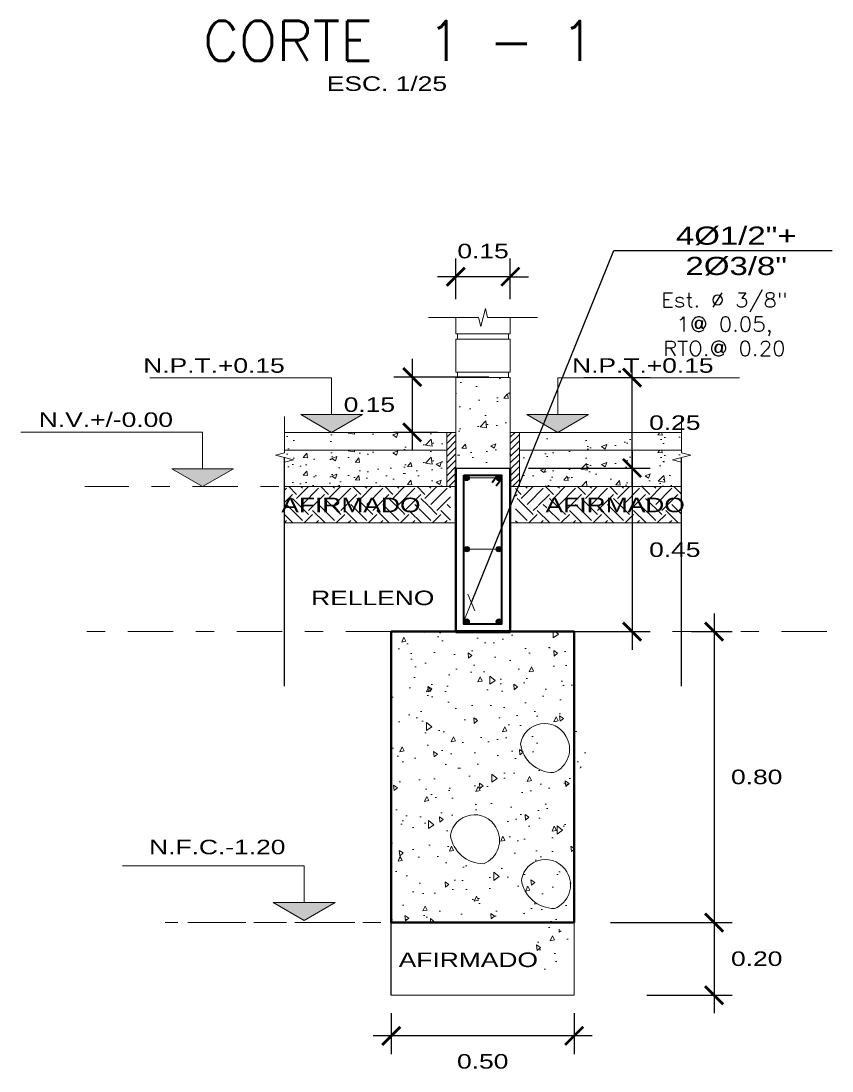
# Model space of a CAD drawing. Header units: millimetres. Extents: x 10559 to 10691, y -16579 to -16550.
# Drawn here: x 10570.86 to 10575.32, y -16562.43 to -16556.65 of the extents above; entities that cross this region are included whole.
import ezdxf

# ---------------------------------------------------------------- set-up
doc = ezdxf.new("R2010")
doc.units = ezdxf.units.MM
doc.linetypes.add('DASHDOT', pattern=[1, 0.5, -0.25, 0, -0.25])
for name, color, linetype, lineweight in [('0.1', 1, 'Continuous', 0), ('015', 1, 'Continuous', 0), ('3CASCO', 2, 'Continuous', 20), ('4', 4, 'Continuous', 35), ('ACHURADO', 9, 'Continuous', 5), ('CASCO', 2, 'Continuous', 20), ('CIMIENTO 0.4', 4, 'Continuous', 20), ('COTAS-01', 1, 'Continuous', 9), ('DIMENCIONES', 1, 'Continuous', 9), ('TEXTO 0.3', 3, 'Continuous', 0), ('TEXTO 0.4', 4, 'Continuous', 0), ('TEXTOS-CHICOS-03', 8, 'Continuous', 30), ('VIGAS1', 116, 'Continuous', 0)]:
    doc.layers.add(name, color=color, linetype=linetype, lineweight=lineweight)
for name, color, linetype in [('0.45', 8, 'Continuous'), ('04', 4, 'Continuous'), ('05', 2, 'Continuous'), ('CAPA1', 1, 'Continuous'), ('PLANTA', 2, 'Continuous')]:
    doc.layers.add(name, color=color, linetype=linetype)
doc.styles.add('CANGREJO80', font='romans.shx', dxfattribs={"width": 1.08, "height": 0.08})
doc.styles.add('L-200', font='romans.shx', dxfattribs={"height": 0.25})
doc.styles.add('R80-50', font='arial.ttf', dxfattribs={"width": 1.3, "height": 0.08})
doc.dimstyles.new('1-50', dxfattribs={"dimtxt": 0.08, "dimasz": 0.1, "dimexe": 0.1, "dimexo": 0.1, "dimgap": 0.04999999999999996, "dimtad": 1, "dimtoh": 1, "dimzin": 4, "dimdsep": 46, "dimtxsty": 'R80-50', "dimblk1": 'TICK1', "dimblk2": 'TICK1', "dimsah": 1, "dimcen": 0.09, "dimclrt": 3, "dimadec": 0, "dimazin": 0, "dimtfac": 1, "dimtix": 1, "dimtmove": 0, "dimatfit": 3, "dimldrblk": 'TICK1', "dimfxl": 1, "dimtolj": 1, "dimtzin": 0, "dimarcsym": 0})
doc.dimstyles.new('HORIZONTAL', dxfattribs={"dimtxt": 0.1, "dimasz": 0.1, "dimexe": 0.1, "dimexo": 0.1, "dimgap": 0.1, "dimtad": 2, "dimtih": 1, "dimtoh": 1, "dimzin": 1, "dimdsep": 46, "dimtxsty": 'R80-50', "dimblk": 'ARCHTICK', "dimcen": 0.09, "dimdle": 0.1, "dimclrd": 256, "dimclre": 256, "dimclrt": 3, "dimaunit": 1, "dimazin": 0, "dimtfac": 1, "dimtix": 1, "dimtmove": 0, "dimatfit": 3, "dimldrblk": 'ARCHTICK', "dimfxl": 1, "dimtolj": 1, "dimtzin": 0, "dimarcsym": 0})
pattern_1 = [(49.99999999999631, (10468.77664282003, -16523.73631064718), (0.2869040730402998, -0.02510085399305659), [0.03, -0.33]), (354.9999999999963, (10468.77664282003, -16523.73631064718), (-0.05550053344518061, 0.3008768534800084), [0.024, -0.264]), (100.4513999999963, (10468.80055149289, -16523.73840238278), (0.2314037526856265, 0.2757758168243665), [0.0254960759999998, -0.2804568447999962]), (46.18419999999634, (10468.77664282003, -16523.6563106471), (0.4268964194502535, -0.06620760573163482), [0.045, -0.4950000000000001]), (96.63559999999617, (10468.81221751885, -16523.66182796967), (0.3738650822195064, 0.3896471483601526), [0.03824411519999857, -0.4206851999999884]), (351.1841999999965, (10468.77664282003, -16523.6563106471), (0.3738647780534759, 0.3896474403701057), [0.03599999999999934, -0.3959999999999945]), (20.99999999999631, (10468.816642821, -16523.67631064666), (0.2387628208473743, -0.1610475562661509), [0.03, -0.33]), (325.9999999999963, (10468.816642821, -16523.67631064666), (0.09732613276865139, 0.2900600180187349), [0.02399999999999997, -0.2639999999999996]), (71.45139999999634, (10468.83653971383, -16523.68973128994), (0.3360890514326043, 0.1290121986839592), [0.02549607599999961, -0.2804568447999934]), (37.49999999999632, (10468.77664282003, -16523.73631064718), (0.004863942126924883, 0.1331575415325243), [0, -0.2607999999999999, 0, -0.268, 0, -0.265]), (7.499999999996305, (10468.77664282003, -16523.73631064718), (0.1052278149768696, 0.1577646847529373), [0, -0.1527999999999998, 0, -0.2547999999999996, 0, -0.1009999999999999]), (327.4999999999963, (10468.68744282068, -16523.73631064718), (0.213528974468963, -0.009021948693765665), [0, -0.0999999999999988, 0, -0.3119999999999949, 0, -0.4139999999999949]), (317.4999999999963, (10468.64744281972, -16523.73631064718), (0.2332744677369571, 0.04004199293291207), [0, -0.13, 0, -0.2072, 0, -0.294])]
pattern_2 = [(49.99999999999631, (10468.77664282003, -16523.63836273861), (0.2869040730402998, -0.02510085399305659), [0.03, -0.33]), (354.9999999999963, (10468.77664282003, -16523.63836273861), (-0.05550053344518061, 0.3008768534800084), [0.024, -0.264]), (100.4513999999963, (10468.80055149289, -16523.64045447421), (0.2314037526856265, 0.2757758168243665), [0.0254960759999998, -0.2804568447999962]), (46.18419999999634, (10468.77664282003, -16523.55836273854), (0.4268964194502535, -0.06620760573163482), [0.045, -0.4950000000000001]), (96.63559999999617, (10468.81221751885, -16523.56388006111), (0.3738650822195064, 0.3896471483601526), [0.03824411519999856, -0.4206851999999884]), (351.1841999999965, (10468.77664282003, -16523.55836273854), (0.3738647780534759, 0.3896474403701057), [0.03599999999999933, -0.3959999999999945]), (20.99999999999631, (10468.816642821, -16523.57836273809), (0.2387628208473743, -0.1610475562661509), [0.03, -0.33]), (325.9999999999963, (10468.816642821, -16523.57836273809), (0.09732613276865139, 0.2900600180187349), [0.02399999999999997, -0.2639999999999995]), (71.45139999999634, (10468.83653971383, -16523.59178337951), (0.3360890514326043, 0.1290121986839592), [0.02549607599999961, -0.2804568447999934]), (37.49999999999632, (10468.77664282003, -16523.63836273861), (0.004863942126924883, 0.1331575415325243), [0, -0.2607999999999999, 0, -0.268, 0, -0.265]), (7.499999999996305, (10468.77664282003, -16523.63836273861), (0.1052278149768696, 0.1577646847529373), [0, -0.1527999999999997, 0, -0.2547999999999995, 0, -0.1009999999999999]), (327.4999999999963, (10468.68744282068, -16523.63836273861), (0.213528974468963, -0.009021948693765665), [0, -0.0999999999999988, 0, -0.3119999999999949, 0, -0.4139999999999949]), (317.4999999999963, (10468.64744281972, -16523.63836273861), (0.2332744677369571, 0.04004199293291207), [0, -0.13, 0, -0.2072, 0, -0.294])]
pattern_3 = [(134.9999999999963, (10586.16301457903, -16570.21427228426), (1.13952062902338e-14, 0.1767766952966369), [0.125, -0.125]), (134.9999999999963, (10586.1961602079, -16570.18112665539), (1.13952062902338e-14, 0.1767766952966369), [0.125, -0.125]), (134.9999999999963, (10586.22930583863, -16570.14798102466), (1.13952062902338e-14, 0.1767766952966369), [0.125, -0.125]), (44.9999999999963, (10586.22930583863, -16570.12588393812), (0.1767766952966369, -1.13952062902338e-14), [0.1250000000000004, -0.1250000000000004]), (44.9999999999963, (10586.1961602079, -16570.09273830739), (0.1767766952966369, -1.13952062902338e-14), [0.1250000000000004, -0.1250000000000004]), (44.9999999999963, (10586.16301457903, -16570.05959267666), (0.1767766952966369, -1.13952062902338e-14), [0.1250000000000004, -0.1250000000000004])]

# ---------------------------------------------------------------- blocks, each defined once
blk = doc.blocks.new('_ARCHTICK')
at = {"color": 0, "linetype": 'ByBlock', "const_width": 0.15}
blk.add_lwpolyline([(-0.5, -0.5), (0.5, 0.5)], dxfattribs=at)
blk = doc.blocks.new('*D138')
at = {"layer": 'Defpoints', "color": 0, "transparency": 16777216}
for p in [(10573.85725943749, -16558.61072680106), (10574.22205086748, -16558.61072680106), (10573.55168374598, -16559.10900147011)]:
    blk.add_point(p, dxfattribs=at)
at = {"layer": 'DIMENCIONES', "lineweight": -2, "transparency": 16777216}
for p, q in [((10574.22205086748, -16559.20900147011), (10574.22205086748, -16558.51072680106)), ((10573.95725943749, -16558.61072680106), (10574.32205086748, -16558.61072680106)), ((10573.65168374598, -16559.10900147011), (10574.32205086748, -16559.10900147011))]:
    blk.add_line(p, q, dxfattribs=at)
at = {"layer": 'DIMENCIONES', "lineweight": -2, "transparency": 16777216, "xscale": 0.1, "yscale": 0.1, "zscale": 0.1}
for p, rotation in [((10574.22205086748, -16558.61072680106), 90), ((10574.22205086748, -16559.10900147011), 270)]:
    blk.add_blockref('_ARCHTICK', p, dxfattribs=dict(at, rotation=rotation))
at = {"layer": 'DIMENCIONES', "color": 3, "transparency": 16777216, "insert": (10574.45751335043, -16558.85986413559), "char_height": 0.08, "attachment_point": 5, "style": 'R80-50'}
blk.add_mtext('\\A1;0.25', dxfattribs=at)
blk = doc.blocks.new('*D139')
at = {"layer": 'Defpoints', "color": 0, "transparency": 16777216}
for p in [(10573.25168374523, -16558.0564602719), (10573.25168374523, -16558.28072471482), (10573.55168374598, -16558.28072471482)]:
    blk.add_point(p, dxfattribs=at)
at = {"layer": 'DIMENCIONES', "lineweight": -2, "transparency": 16777216}
for p, q in [((10573.25168374524, -16558.18072471482), (10573.25168374524, -16557.9564602719)), ((10573.55168374598, -16558.18072471482), (10573.55168374598, -16557.9564602719)), ((10573.25168374524, -16558.0564602719), (10573.15168374524, -16558.0564602719)), ((10573.55168374598, -16558.0564602719), (10573.25168374524, -16558.0564602719)), ((10573.55168374598, -16558.0564602719), (10573.65168374598, -16558.0564602719))]:
    blk.add_line(p, q, dxfattribs=at)
at = {"layer": 'DIMENCIONES', "lineweight": -2, "transparency": 16777216, "xscale": 0.1, "yscale": 0.1, "zscale": 0.1}
blk.add_blockref('_ARCHTICK', (10573.25168374524, -16558.0564602719), dxfattribs=at)
at = {"layer": 'DIMENCIONES', "lineweight": -2, "transparency": 16777216, "xscale": 0.1, "yscale": 0.1, "zscale": 0.1, "rotation": 180}
blk.add_blockref('_ARCHTICK', (10573.55168374598, -16558.0564602719), dxfattribs=at)
at = {"layer": 'DIMENCIONES', "color": 3, "transparency": 16777216, "insert": (10573.40168374561, -16557.91561443288), "char_height": 0.08, "attachment_point": 5, "style": 'R80-50'}
blk.add_mtext('\\A1;0.15', dxfattribs=at)
blk = doc.blocks.new('*D140')
at = {"layer": 'Defpoints', "color": 0, "transparency": 16777216}
for p in [(10574.20168374449, -16559.10900147011), (10573.64219839608, -16560.00900146937), (10574.22205086749, -16560.00900146937)]:
    blk.add_point(p, dxfattribs=at)
at = {"layer": 'DIMENCIONES', "lineweight": -2, "transparency": 16777216}
for p, q in [((10574.22205086748, -16559.00900147011), (10574.22205086748, -16560.10900146937)), ((10574.30168374449, -16559.10900147011), (10574.32205086748, -16559.10900147011)), ((10573.74219839608, -16560.00900146937), (10574.32205086748, -16560.00900146937))]:
    blk.add_line(p, q, dxfattribs=at)
at = {"layer": 'DIMENCIONES', "lineweight": -2, "transparency": 16777216, "xscale": 0.1, "yscale": 0.1, "zscale": 0.1}
for p, rotation in [((10574.22205086748, -16559.10900147011), 90), ((10574.22205086748, -16560.00900146937), 270)]:
    blk.add_blockref('_ARCHTICK', p, dxfattribs=dict(at, rotation=rotation))
at = {"layer": 'DIMENCIONES', "color": 3, "transparency": 16777216, "insert": (10574.45751335043, -16559.55900146974), "char_height": 0.08, "attachment_point": 5, "style": 'R80-50'}
blk.add_mtext('\\A1;0.45', dxfattribs=at)
blk = doc.blocks.new('NPT')
at = {"layer": '0.1'}
blk.add_hatch(color=256, dxfattribs=at).paths.add_polyline_path([(404.0186779812817, -78.67174483505299), (404.1885949838141, -78.76984646220495), (404.3585119863468, -78.67174483505299)])
for p, q in [((404.1885949838141, -78.46984646220501), (404.1885949838141, -78.67174483505296)), ((405.1885949838143, -78.46984646220501), (404.1885949838141, -78.46984646220501)), ((404.0186779812818, -78.67174483505299), (404.3585119863467, -78.67174483505299)), ((404.1885949838143, -78.76984646220502), (404.0186779812818, -78.67174483505299)), ((404.1885949838141, -78.76984646220502), (404.3585119863468, -78.67174483505299))]:
    blk.add_line(p, q, dxfattribs=at)
blk = doc.blocks.new('TICK1')
at = {"layer": 'COTAS-01'}
blk.add_line((-0.9999999999999716, 0), (0.9999999999999716, 0), dxfattribs=at)
at = {"layer": 'COTAS-01', "color": 4}
blk.add_line((-0.3535533905932766, -0.3535533905932766), (0.3535533905932766, 0.3535533905932766), dxfattribs=at)
blk = doc.blocks.new('*D141')
at = {"layer": 'Defpoints', "color": 0, "transparency": 16777216}
for p in [(10573.53350235213, -16558.60838574855), (10573.01117896367, -16558.91306785246), (10573.2516837457, -16558.91306785246)]:
    blk.add_point(p, dxfattribs=at)
at = {"layer": 'DIMENCIONES', "lineweight": -2, "transparency": 16777216}
for p, q in [((10573.01117896367, -16558.50838574855), (10573.01117896367, -16559.01306785246)), ((10573.43350235213, -16558.60838574855), (10572.91117896367, -16558.60838574855)), ((10573.1516837457, -16558.91306785246), (10572.91117896367, -16558.91306785246))]:
    blk.add_line(p, q, dxfattribs=at)
at = {"layer": 'DIMENCIONES', "lineweight": -2, "transparency": 16777216, "xscale": 0.1, "yscale": 0.1, "zscale": 0.1}
for p, rotation in [((10573.01117896367, -16558.60838574855), 90), ((10573.01117896367, -16558.91306785246), 270)]:
    blk.add_blockref('_ARCHTICK', p, dxfattribs=dict(at, rotation=rotation))
at = {"layer": 'DIMENCIONES', "color": 3, "transparency": 16777216, "insert": (10572.77571648072, -16558.7607268005), "char_height": 0.08, "attachment_point": 5, "style": 'R80-50'}
blk.add_mtext('\\A1;0.15', dxfattribs=at)
blk = doc.blocks.new('*D142')
at = {"layer": 'Defpoints', "color": 0, "transparency": 16777216}
for p in [(10572.89634387922, -16562.01002426737), (10573.9031822243, -16562.01002426737), (10572.89634387922, -16562.23410587118)]:
    blk.add_point(p, dxfattribs=at)
at = {"layer": 'DIMENCIONES', "lineweight": -2, "transparency": 16777216}
for p, q in [((10572.89634387922, -16562.11002426737), (10572.89634387922, -16562.33410587118)), ((10573.90318222431, -16562.11002426737), (10573.90318222431, -16562.33410587118)), ((10574.00318222431, -16562.23410587118), (10572.79634387922, -16562.23410587118))]:
    blk.add_line(p, q, dxfattribs=at)
at = {"layer": 'DIMENCIONES', "lineweight": -2, "transparency": 16777216, "xscale": 0.1, "yscale": 0.1, "zscale": 0.1, "rotation": 180}
blk.add_blockref('_ARCHTICK', (10572.89634387922, -16562.23410587118), dxfattribs=at)
at = {"layer": 'DIMENCIONES', "lineweight": -2, "transparency": 16777216, "xscale": 0.1, "yscale": 0.1, "zscale": 0.1}
blk.add_blockref('_ARCHTICK', (10573.90318222431, -16562.23410587118), dxfattribs=at)
at = {"layer": 'DIMENCIONES', "color": 3, "transparency": 16777216, "insert": (10573.39976305176, -16562.3749517102), "char_height": 0.08, "attachment_point": 5, "style": 'R80-50'}
blk.add_mtext('\\A1;0.50', dxfattribs=at)
blk = doc.blocks.new('*D143')
at = {"layer": 'Defpoints', "color": 0, "transparency": 16777216}
for p in [(10574.44983685802, -16560.00900146844), (10574.00318222431, -16561.61002426737), (10574.6735493472, -16561.61002426737)]:
    blk.add_point(p, dxfattribs=at)
at = {"layer": 'DIMENCIONES', "lineweight": -2, "transparency": 16777216}
for p, q in [((10574.67354934719, -16559.90900146844), (10574.67354934719, -16561.71002426737)), ((10574.54983685802, -16560.00900146844), (10574.77354934719, -16560.00900146844)), ((10574.10318222431, -16561.61002426737), (10574.77354934719, -16561.61002426737))]:
    blk.add_line(p, q, dxfattribs=at)
at = {"layer": 'DIMENCIONES', "lineweight": -2, "transparency": 16777216, "xscale": 0.1, "yscale": 0.1, "zscale": 0.1}
for p, rotation in [((10574.67354934719, -16560.00900146844), 90), ((10574.67354934719, -16561.61002426737), 270)]:
    blk.add_blockref('_ARCHTICK', p, dxfattribs=dict(at, rotation=rotation))
at = {"layer": 'DIMENCIONES', "color": 3, "transparency": 16777216, "insert": (10574.90844429944, -16560.8095128679), "char_height": 0.08, "attachment_point": 5, "style": 'R80-50'}
blk.add_mtext('\\A1;0.80', dxfattribs=at)
blk = doc.blocks.new('*D145')
at = {"layer": 'Defpoints', "color": 0, "transparency": 16777216}
for p in [(10574.20318222563, -16561.61002426737), (10574.20318222563, -16562.01002426738), (10574.6735493472, -16562.01002426738)]:
    blk.add_point(p, dxfattribs=at)
at = {"layer": 'DIMENCIONES', "lineweight": -2, "transparency": 16777216}
for p, q in [((10574.6735493472, -16561.51002426738), (10574.6735493472, -16562.11002426737)), ((10574.30318222563, -16561.61002426737), (10574.7735493472, -16561.61002426737)), ((10574.30318222563, -16562.01002426738), (10574.7735493472, -16562.01002426738))]:
    blk.add_line(p, q, dxfattribs=at)
at = {"layer": 'DIMENCIONES', "lineweight": -2, "transparency": 16777216, "xscale": 0.1, "yscale": 0.1, "zscale": 0.1}
for p, rotation in [((10574.6735493472, -16561.61002426737), 90), ((10574.6735493472, -16562.01002426738), 270)]:
    blk.add_blockref('_ARCHTICK', p, dxfattribs=dict(at, rotation=rotation))
at = {"layer": 'DIMENCIONES', "color": 3, "transparency": 16777216, "insert": (10574.90844429945, -16561.81002426738), "char_height": 0.08, "attachment_point": 5, "style": 'R80-50'}
blk.add_mtext('\\A1;0.20', dxfattribs=at)

msp = doc.modelspace()

# ---------------------------------------------------------------- hatches: boundary and pattern name
at = {"layer": '0.1'}
h = msp.add_hatch(dxfattribs=at)
h.set_pattern_fill('EARTH', color=256, scale=0.5000000000000006, angle=134.9999999999963, style=0)
h.set_pattern_definition(pattern_3)
h.paths.add_polyline_path([(10573.22288342431, -16559.21101576214), (10572.30837674944, -16559.21101576214), (10572.30837674968, -16559.41101576139), (10573.22288342431, -16559.41101576139)])
h.paths.add_polyline_path([(10573.22288342431, -16559.28241470953), (10572.95444249809, -16559.35428939698), (10572.97832082869, -16559.35428939698), (10573.22288342431, -16559.28241470953), (10573.22288342431, -16559.468888664)])
h = msp.add_hatch(dxfattribs=at)
h.set_pattern_fill('EARTH', color=256, scale=0.5000000000000006, angle=134.9999999999963, style=0)
h.set_pattern_definition(pattern_3)
h.paths.add_polyline_path([(10573.58048406737, -16559.21101576214), (10574.49499074223, -16559.21101576214), (10574.494990742, -16559.41101576139), (10573.58048406737, -16559.41101576139)])
h.paths.add_polyline_path([(10573.58048406737, -16559.28241470953), (10573.84892499359, -16559.35428939698), (10573.82504666299, -16559.35428939698), (10573.58048406737, -16559.28241470953), (10573.58048406737, -16559.468888664)])
h = msp.add_hatch(dxfattribs=at)
h.set_pattern_fill('AR-CONC', color=256, scale=0.04000000000000006, angle=44.9999999999963, style=0)
h.set_pattern_definition([(94.99999999999588, (10559.54854439507, -16570.55745997944), (0.2206207996689002, 0.1851228315247728), [0.0299999999999999, -0.3299999999999976]), (39.99999999999632, (10559.54854439507, -16570.55745997944), (-0.2519968669563432, 0.1735072598392271), [0.02400000000000006, -0.2640000000000005]), (145.4513999999963, (10559.56692945892, -16570.54203307734), (-0.03137578744774758, 0.35863011287979), [0.025496076, -0.2804568448]), (91.18419999999489, (10559.49197585257, -16570.50089143695), (0.3486772000364953, 0.2550455060785667), [0.04499999999999996, -0.4949999999999993]), (141.6355999999963, (10559.5210322992, -16570.479637663), (-0.0111596059891855, 0.5398846757617438), [0.0382441152, -0.4206852]), (36.18419999999635, (10559.49197585257, -16570.50089143695), (-0.0111600275492663, 0.5398846671660991), [0.036, -0.396]), (65.9999999999963, (10559.53440225804, -16570.48674930179), (0.2827086288457246, 0.05495299058708979), [0.02999999999999962, -0.3299999999999934]), (10.99999999999633, (10559.53440225804, -16570.48674930179), (-0.1362834372247639, 0.2739233741595153), [0.02399999999999997, -0.2639999999999996]), (116.4513999999963, (10559.55796131427, -16570.48216990114), (0.1464254468053351, 0.3288762478957626), [0.02549607599999997, -0.2804568447999995]), (82.49999999999632, (10559.54854439507, -16570.55745997944), (-0.09071727412252982, 0.09759592704502475), [0, -0.2607999999999949, 0, -0.267999999999995, 0, -0.264999999999995]), (52.49999999999631, (10559.54854439507, -16570.55745997944), (-0.03714917688097201, 0.1859637799601477), [0, -0.1528, 0, -0.2548, 0, -0.101]), (12.49999999999631, (10559.48547046939, -16570.62053390512), (0.1573672669276918, 0.1446083047259341), [0, -0.0999999999999999, 0, -0.3119999999999996, 0, -0.4139999999999995]), (2.499999999996304, (10559.45718619908, -16570.64881817543), (0.136635993279399, 0.1932639227495708), [0, -0.13, 0, -0.2072, 0, -0.294])])
edge = h.paths.add_edge_path()
edge.add_arc((10573.82864632636, -16560.65007169431), 0.1543882555383369, -61.1327314809991, 25.188615568895216, ccw=False)
edge.add_arc((10573.88966558642, -16560.61386960809), 0.1719382490729148, 184.3914077529254, 274.508864536555, ccw=False)
edge.add_arc((10573.85089536086, -16560.65026158945), 0.1346811787320696, 29.293587106787072, 170.0692764976176, ccw=False)
edge = h.paths.add_edge_path(flags=16)
edge.add_arc((10573.35451279248, -16561.15822976374), 0.1379308295637892, -68.9295787206571, 31.565440991331172, ccw=False)
edge.add_arc((10573.40410101128, -16561.10293938139), 0.1839990541338921, 188.0473057349076, 270.0000001081859, ccw=False)
edge.add_arc((10573.35457707271, -16561.15192428523), 0.1346811787320696, 29.293587106787072, 170.0692764976176, ccw=False)
edge = h.paths.add_edge_path()
edge.add_arc((10573.74540998303, -16561.75875539997), 0.1346811787320696, 29.293587106787072, 170.0692764976176, ccw=False)
edge.add_arc((10573.74534570267, -16561.76506087848), 0.1379308295672434, -68.92957876470763, 31.565440992223273, ccw=False)
edge.add_arc((10573.79493392159, -16561.70977049612), 0.18399905413753, 188.0473057415584, 270.0000001444367, ccw=False)
edge = h.paths.add_edge_path()
edge.add_line((10572.89634387939, -16560.00971013134), (10572.89634387904, -16561.60931560819))
edge.add_line((10572.89634387922, -16561.6090793894), (10573.90318222431, -16561.61096914488))
edge.add_line((10573.90318222431, -16561.61096914488), (10573.90318222431, -16560.00805659092))
edge.add_line((10573.90318222431, -16560.00805659092), (10572.8963438798, -16560.00994634734))
at = {"layer": '05'}
h = msp.add_hatch(color=256, dxfattribs=at)
edge = h.paths.add_edge_path()
edge.add_arc((10573.31116378091, -16559.16347779271), 0.0145072225130532, 0, 360)
h = msp.add_hatch(color=256, dxfattribs=at)
edge = h.paths.add_edge_path()
edge.add_arc((10573.48836232319, -16559.16347779271), 0.0145072225130532, 0, 360)
h = msp.add_hatch(color=256, dxfattribs=at)
edge = h.paths.add_edge_path()
edge.add_arc((10573.31194258006, -16559.55555806111), 0.0145072225130532, 0, 360)
h = msp.add_hatch(color=256, dxfattribs=at)
edge = h.paths.add_edge_path()
edge.add_arc((10573.48867760798, -16559.5557273681), 0.0145072225130532, 0, 360)
h = msp.add_hatch(color=256, dxfattribs=at)
edge = h.paths.add_edge_path()
edge.add_arc((10573.31142143098, -16559.95407822368), 0.0145072225130532, 0, 360)
h = msp.add_hatch(color=256, dxfattribs=at)
edge = h.paths.add_edge_path()
edge.add_arc((10573.48812961179, -16559.95399305423), 0.0145072225130532, 0, 360)
at = {"layer": 'ACHURADO', "ltscale": 0.5}
h = msp.add_hatch(dxfattribs=at)
h.set_pattern_fill('ANSI31', color=256, scale=0.2, angle=-3.693344453666486e-12, style=0)
h.set_pattern_definition([(44.9999999999963, (10351.71885911508, -16858.06252798003), (-0.01767766952966255, 0.01767766952966483), [])])
h.paths.add_polyline_path([(10573.2516837457, -16559.21101576214), (10573.20168374565, -16559.21101576214), (10573.20168374565, -16558.91306785246), (10573.2516837457, -16558.91306785246)])
h = msp.add_hatch(dxfattribs=at)
h.set_pattern_fill('ANSI31', color=256, scale=0.2, angle=-3.693344453666486e-12, style=0)
h.set_pattern_definition([(44.9999999999963, (10352.06885911541, -16858.06252798003), (-0.01767766952966255, 0.01767766952966483), [])])
h.paths.add_polyline_path([(10573.60168374602, -16559.21101576214), (10573.55168374598, -16559.21101576214), (10573.55168374598, -16558.91306785246), (10573.60168374602, -16558.91306785246)])
at = {"layer": 'CASCO'}
h = msp.add_hatch(dxfattribs=at)
h.set_pattern_fill('AR-CONC', color=256, scale=0.04, angle=-3.693344453666486e-12, style=0)
h.set_pattern_definition([(49.99999999999631, (10469.07664282182, -16523.53733994005), (0.2869040730402998, -0.02510085399305659), [0.03, -0.33]), (354.9999999999963, (10469.07664282182, -16523.53733994005), (-0.05550053344518061, 0.3008768534800084), [0.024, -0.264]), (100.4513999999963, (10469.10055149468, -16523.53943167565), (0.2314037526856265, 0.2757758168243665), [0.0254960759999998, -0.2804568447999962]), (46.18419999999634, (10469.07664282182, -16523.45733993997), (0.4268964194502535, -0.06620760573163482), [0.045, -0.4950000000000001]), (96.63559999999617, (10469.11221752065, -16523.46285726254), (0.3738650822195064, 0.3896471483601526), [0.03824411519999858, -0.4206851999999885]), (351.1841999999965, (10469.07664282182, -16523.45733993997), (0.3738647780534759, 0.3896474403701057), [0.03599999999999934, -0.3959999999999945]), (20.99999999999631, (10469.11664282279, -16523.47733993952), (0.2387628208473743, -0.1610475562661509), [0.03, -0.33]), (325.9999999999963, (10469.11664282279, -16523.47733993952), (0.09732613276865139, 0.2900600180187349), [0.02399999999999997, -0.2639999999999996]), (71.45139999999634, (10469.13653971562, -16523.49076058281), (0.3360890514326043, 0.1290121986839592), [0.02549607599999961, -0.2804568447999934]), (37.49999999999632, (10469.07664282182, -16523.53733994005), (0.004863942126924883, 0.1331575415325243), [0, -0.2607999999999999, 0, -0.268, 0, -0.265]), (7.499999999996305, (10469.07664282182, -16523.53733994005), (0.1052278149768696, 0.1577646847529373), [0, -0.1527999999999998, 0, -0.2547999999999996, 0, -0.1009999999999999]), (327.4999999999963, (10468.98744282248, -16523.53733994005), (0.213528974468963, -0.009021948693765665), [0, -0.0999999999999988, 0, -0.3119999999999949, 0, -0.4139999999999949]), (317.4999999999963, (10468.94744282151, -16523.53733994005), (0.2332744677369571, 0.04004199293291207), [0, -0.13, 0, -0.2072, 0, -0.294])])
h.paths.add_polyline_path([(10573.55168374749, -16559.10900147011), (10573.55168374656, -16558.61072680106), (10573.25168374477, -16558.61072680106), (10573.2516837457, -16558.92491737318), (10573.2516837457, -16558.93741737244), (10573.2516837457, -16558.96241737281), (10573.2516837457, -16558.97491737393), (10573.25168374523, -16559.10900147011)])
h = msp.add_hatch(dxfattribs=at)
h.set_pattern_fill('AR-CONC', color=256, scale=0.04, angle=-3.693344453666486e-12, style=0)
h.set_pattern_definition(pattern_2)
h.paths.add_polyline_path([(10573.20168374565, -16559.21002426681), (10573.20168374565, -16558.91306785246), (10572.30837675131, -16558.91306785246), (10572.30837675131, -16559.02594017175), (10572.25837675242, -16559.03844017101), (10572.35837675205, -16559.06344017138), (10572.30837675131, -16559.07594017063), (10572.30837675131, -16559.21002426681)])
h = msp.add_hatch(dxfattribs=at)
h.set_pattern_fill('AR-CONC', color=256, scale=0.04, angle=-3.693344453666486e-12, style=0)
h.set_pattern_definition(pattern_2)
h.paths.add_polyline_path([(10573.20168374565, -16559.21002426681), (10573.20168374565, -16558.91306785246), (10572.30837675131, -16558.91306785246), (10572.30837675131, -16559.02594017175), (10572.25837675242, -16559.03844017101), (10572.35837675205, -16559.06344017138), (10572.30837675131, -16559.07594017063), (10572.30837675131, -16559.21002426681)])
h = msp.add_hatch(dxfattribs=at)
h.set_pattern_fill('AR-CONC', color=256, scale=0.04, angle=-3.693344453666486e-12, style=0)
h.set_pattern_definition(pattern_2)
h.paths.add_polyline_path([(10573.60168374602, -16559.21002426681), (10573.60168374602, -16558.91306785246), (10574.49499074037, -16558.91306785246), (10574.49499074037, -16559.02594017175), (10574.54499073925, -16559.03844017101), (10574.44499073962, -16559.06344017138), (10574.49499074037, -16559.07594017063), (10574.49499074037, -16559.21002426681)])
h = msp.add_hatch(dxfattribs=at)
h.set_pattern_fill('AR-CONC', color=256, scale=0.04, angle=-3.693344453666486e-12, style=0)
h.set_pattern_definition(pattern_2)
h.paths.add_polyline_path([(10573.60168374602, -16559.21002426681), (10573.60168374602, -16558.91306785246), (10574.49499074037, -16558.91306785246), (10574.49499074037, -16559.02594017175), (10574.54499073925, -16559.03844017101), (10574.44499073962, -16559.06344017138), (10574.49499074037, -16559.07594017063), (10574.49499074037, -16559.21002426681)])
h = msp.add_hatch(dxfattribs=at)
h.set_pattern_fill('AR-CONC', color=256, scale=0.04, angle=-3.693344453666486e-12, style=0)
h.set_pattern_definition(pattern_1)
h.paths.add_polyline_path([(10572.30837675131, -16559.17388808106), (10572.30837675131, -16559.21002426681), (10573.20168374565, -16559.21002426681), (10573.20168374565, -16559.01101576102), (10572.30837675131, -16559.01101576102), (10572.30837675131, -16559.12388808032), (10572.25837675242, -16559.13638807957), (10572.35837675205, -16559.16138807995)])
h = msp.add_hatch(dxfattribs=at)
h.set_pattern_fill('AR-CONC', color=256, scale=0.04, angle=-3.693344453666486e-12, style=0)
h.set_pattern_definition(pattern_1)
h.paths.add_polyline_path([(10574.49499074037, -16559.17388808106), (10574.49499074037, -16559.21002426681), (10573.60168374602, -16559.21002426681), (10573.60168374602, -16559.01101576102), (10574.49499074037, -16559.01101576102), (10574.49499074037, -16559.12388808032), (10574.54499073925, -16559.13638807957), (10574.44499073962, -16559.16138807995)])

# ---------------------------------------------------------------- linework, layer by layer
at = {"lineweight": 60}
msp.add_line((10573.25168374561, -16560.00900146936), (10573.55168374598, -16560.00900146936), dxfattribs=at)
msp.add_line((10572.89634387922, -16562.01002426737), (10572.89634387922, -16561.61002426737))
at = {"layer": '0.1', "linetype": 'Continuous'}
for p, q in [((10573.31116378091, -16559.16347779271), (10573.48836232319, -16559.16347779271)), ((10573.3117117776, -16559.55590175825), (10573.48891031988, -16559.55590175825))]:
    msp.add_line(p, q, dxfattribs=at)
at = {"layer": '0.1'}
for points in [[(10573.10168374672, -16558.28073771049), (10573.37668272264, -16558.28073771049), (10573.38918272376, -16558.33073771124), (10573.41418272227, -16558.23073771161), (10573.42668272339, -16558.28073771049), (10573.70168374635, -16558.28071605166)], [(10573.55168374598, -16558.28072786641), (10573.55168374598, -16558.37072680083), (10573.25168374523, -16558.37072680083), (10573.25168374523, -16558.28073771049)], [(10572.30837674944, -16558.82594017063), (10572.30837674944, -16559.02594017175), (10572.25837675056, -16559.03844017101), (10572.35837675019, -16559.06344017138), (10572.30837674944, -16559.07594017063), (10572.30837674944, -16559.2521513657)], [(10572.30837674944, -16558.82594017063), (10572.30837674944, -16559.02594017175), (10572.25837675056, -16559.03844017101), (10572.35837675019, -16559.06344017138), (10572.30837674944, -16559.07594017063), (10572.30837674944, -16559.2521513657)], [(10574.49499074223, -16558.82594017063), (10574.49499074223, -16559.02594017175), (10574.54499074111, -16559.03844017101), (10574.44499074149, -16559.06344017138), (10574.49499074223, -16559.07594017063), (10574.49499074223, -16559.2521513657)], [(10574.49499074223, -16558.82594017063), (10574.49499074223, -16559.02594017175), (10574.54499074111, -16559.03844017101), (10574.44499074149, -16559.06344017138), (10574.49499074223, -16559.07594017063), (10574.49499074223, -16559.2521513657)]]:
    msp.add_lwpolyline(points, dxfattribs=at)
for points in [[(10573.55168374598, -16558.58072680173), (10573.25168374523, -16558.58072680173), (10573.25168374523, -16558.40072680016), (10573.55168374598, -16558.40072680016)], [(10573.5416837462, -16558.40072680016), (10573.5416837462, -16558.37072680083), (10573.26168374501, -16558.37072680083), (10573.26168374501, -16558.40072680016)], [(10573.5416837462, -16558.61072680106), (10573.5416837462, -16558.58072680173), (10573.26168374501, -16558.58072680173), (10573.26168374501, -16558.61072680106)]]:
    msp.add_lwpolyline(points, close=True, dxfattribs=at)
for points in [[(10573.78998554983, -16560.7852757416, 0.4689399052171669), (10573.85792030507, -16560.58436413029, 0.7052635548126696), (10573.60779836142, -16560.62703483657, 0.373649425029603)], [(10573.40410101163, -16561.28693843552, 0.4689399052171669), (10573.47203576686, -16561.08602682607, 0.7052635548126696), (10573.22191382321, -16561.12869753235, 0.373649425029603)], [(10573.79493392194, -16561.53309331405, 0.4689399052171669), (10573.86286867718, -16561.33218170459, 0.7052635548126696), (10573.61274673352, -16561.37485240902, 0.373649425029603)]]:
    msp.add_lwpolyline(points, format="xyb", close=True, dxfattribs=at)
at = {"layer": '0.45', "lineweight": 40}
for p, q in [((10573.2516837471, -16559.10900147011), (10573.25168374512, -16560.00900146936)), ((10573.55168374598, -16559.10900147011), (10573.55168374598, -16560.00900146936)), ((10572.89634387922, -16560.00900147216), (10572.89634387922, -16561.61002426737)), ((10572.89634387922, -16560.00900147216), (10573.90318222431, -16560.00900147216)), ((10573.90318222431, -16560.00900146843), (10573.90318222431, -16561.61002426737)), ((10573.90318222431, -16561.61002426737), (10572.89634387922, -16561.61002426737))]:
    msp.add_line(p, q, dxfattribs=at)
at = {"layer": '0.45'}
msp.add_line((10573.25168374523, -16559.10900147011), (10573.55168374598, -16559.10900147011), dxfattribs=at)
at = {"layer": '04'}
msp.add_line((10573.29665655799, -16559.14897057166), (10573.50286954611, -16559.14897057166), dxfattribs=at)
at = {"layer": '05'}
for centre in [(10573.31116378091, -16559.16347779271), (10573.48836232319, -16559.16347779271), (10573.31194258006, -16559.55555806111), (10573.48867760798, -16559.5557273681), (10573.31142143098, -16559.95407822368), (10573.48812961179, -16559.95399305423)]:
    msp.add_circle(centre, 0.0145072225130532, dxfattribs=at)
at = {"layer": '3CASCO'}
msp.add_lwpolyline([(10573.90318222431, -16561.61002426737), (10572.89634387922, -16561.61002426737), (10572.89634387922, -16562.01002426737), (10573.90318222431, -16562.01002426738)], close=True, dxfattribs=at)
at = {"layer": '4'}
for p, q in [((10573.29665655799, -16559.96850027529), (10573.29665655799, -16559.14897057166)), ((10573.48044406849, -16559.14897057166), (10573.45213416072, -16559.19004659851)), ((10573.50286954611, -16559.16800792453), (10573.47455963835, -16559.20908394952)), ((10573.50286954611, -16559.14897057166), (10573.50286954611, -16559.96850027529))]:
    msp.add_line(p, q, dxfattribs=at)
msp.add_lwpolyline([(10573.29665655799, -16559.14897057166), (10573.50286954611, -16559.14897057166), (10573.50286954611, -16559.96850027529), (10573.29665655799, -16559.96850027529)], close=True, dxfattribs=at)
at = {"layer": 'CAPA1', "color": 1, "linetype": 'DASHDOT', "lineweight": 18, "ltscale": 0.5}
for p, q in [((10573.25168374628, -16559.21101576214), (10571.20804474636, -16559.21101576214)), ((10575.29532274437, -16560.00900146936), (10571.20804474685, -16560.00900146936)), ((10572.69519689863, -16561.61002426737), (10571.65208296953, -16561.61002426737)), ((10573.81442243697, -16561.61002426737), (10571.77597136013, -16561.61002426737))]:
    msp.add_line(p, q, dxfattribs=at)
at = {"layer": 'CIMIENTO 0.4'}
for p, q in [((10573.2516837457, -16558.91306785246), (10572.30837674944, -16558.91306785246)), ((10573.2516837457, -16558.91306785246), (10572.30837674944, -16558.91306785246)), ((10573.55168374598, -16558.91306785246), (10574.49499074223, -16558.91306785246)), ((10573.55168374598, -16558.91306785246), (10574.49499074223, -16558.91306785246)), ((10573.20168374565, -16559.01101576102), (10572.30837674944, -16559.01101576102)), ((10573.60168374602, -16559.01101576102), (10574.49499074223, -16559.01101576102)), ((10573.20168374565, -16559.21101576214), (10572.30837674944, -16559.21101576214)), ((10573.55168374644, -16559.21101576214), (10574.49499074223, -16559.21101576214)), ((10572.30837674944, -16559.41101576139), (10573.25168374523, -16559.41101576139)), ((10574.49499074223, -16559.41101576139), (10573.55168374644, -16559.41101576139))]:
    msp.add_line(p, q, dxfattribs=at)
msp.add_lwpolyline([(10573.25168374547, -16558.61072680106), (10573.55168374586, -16558.61072680106), (10573.55168374598, -16559.10900147011), (10573.2516837457, -16559.10900147011)], close=True, dxfattribs=at)
at = {"layer": 'COTAS-01', "ltscale": 0.5}
for points in [[(10573.2516837457, -16559.21101576214), (10573.20168374565, -16559.21101576214), (10573.20168374565, -16558.91306785246), (10573.2516837457, -16558.91306785246)], [(10573.60168374602, -16559.21101576214), (10573.55168374598, -16559.21101576214), (10573.55168374598, -16558.91306785246), (10573.60168374602, -16558.91306785246)]]:
    msp.add_lwpolyline(points, close=True, dxfattribs=at)
at = {"layer": 'PLANTA', "linetype": 'Continuous'}
for p, q in [((10572.30837674944, -16560.30900146936), (10572.30837674944, -16559.05112856751)), ((10574.49499074223, -16560.30900146936), (10574.49499074223, -16559.05112856751))]:
    msp.add_line(p, q, dxfattribs=at)
at = {"layer": 'VIGAS1'}
for p, q in [((10572.30837674944, -16559.41101576139), (10573.25168374523, -16559.41101576139)), ((10574.49499074223, -16559.41101576139), (10573.55168374644, -16559.41101576139))]:
    msp.add_line(p, q, dxfattribs=at)

# ---------------------------------------------------------------- block references
at = {"layer": '0.1', "xscale": -1, "rotation": 359.9999999999963}
for p in [(10976.75605515011, -16480.14322139074), (10976.75605515011, -16480.14322139074), (10976.04594283276, -16480.44116930043), (10976.60531233679, -16482.82852769599)]:
    msp.add_blockref('NPT', p, dxfattribs=at)
at = {"layer": '0.1'}
msp.add_blockref('NPT', (10169.62427156924, -16480.14322139074), dxfattribs=at)
msp.add_blockref('NPT', (10169.62427156924, -16480.14322139074), dxfattribs=at)

# ---------------------------------------------------------------- texts
at = {"layer": 'TEXTO 0.3', "char_height": 0.08, "attachment_point": 5, "style": 'R80-50'}
for s, insert in [('ESC. 1/25', (10572.87228578874, -16556.99410074976)), ('N.P.T.+0.15', (10574.28121244586, -16558.54547603366)), ('N.V.+/-0.00 ', (10571.32478906499, -16558.84342394334)), ('AFIRMADO ', (10572.67396692937, -16559.31289785479)), ('AFIRMADO ', (10574.12940056231, -16559.31289785479)), ('RELLENO', (10572.79431062732, -16559.82432346915)), ('N.F.C.-1.20\\P ', (10571.93814553795, -16561.26203136475))]:
    msp.add_mtext(s, dxfattribs=dict(at, insert=insert))
at = {"layer": 'TEXTO 0.3', "ltscale": 0.2, "insert": (10574.73041951219, -16558.38435913374), "char_height": 0.08, "attachment_point": 5, "style": 'CANGREJO80'}
msp.add_mtext('Est. Ø 3/8" \\P1@ 0.05, \\PRTO.@ 0.20\\P ', dxfattribs=at)
at = {"layer": 'TEXTO 0.3', "insert": (10571.91992817661, -16558.54547603366), "char_height": 0.08, "width": 0.7612714870395713, "attachment_point": 5, "style": 'R80-50'}
msp.add_mtext('N.P.T.+0.15', dxfattribs=at)
at = {"layer": 'TEXTO 0.4', "attachment_point": 5}
for s, insert, char_height, style in [('CORTE  1 - 1', (10572.94009661628, -16556.75898200951), 0.22, 'L-200'), ('4Ø1/2"+\\P2Ø3/8"', (10574.79580506152, -16557.91545518612), 0.1, 'R80-50')]:
    msp.add_mtext(s, dxfattribs=dict(at, insert=insert, char_height=char_height, style=style))
at = {"layer": 'TEXTOS-CHICOS-03', "ltscale": 0.5, "style": 'R80-50', "width": 1.3}
msp.add_text('AFIRMADO', height=0.08, rotation=359.9999999999963, dxfattribs=at).set_placement((10572.93729888222, -16561.85545648682))

# ---------------------------------------------------------------- dimensions: what is measured, and where the dimension line sits
at = {"layer": 'DIMENCIONES'}
for base, p1, p2, override, picture, middle in [((10573.25168374523, -16558.0564602719), (10573.55168374598, -16558.28072471482), (10573.25168374523, -16558.28072471482), {"dimlfac": 0.5}, '*D139', (10573.40168374561, -16557.91561443288)), ((10572.89634387922, -16562.23410587118), (10573.9031822243, -16562.01002426737), (10572.89634387922, -16562.01002426737), {"dimlfac": 0.5, "dimtxsty": 'R80-50', "dimldrblk": 'ARCHTICK'}, '*D142', (10573.39976305176, -16562.3749517102))]:
    dim = msp.add_linear_dim(base=base, p1=p1, p2=p2, dimstyle='HORIZONTAL', override=override, dxfattribs=at)
    dim.commit()
    dim.dimension.update_dxf_attribs({"geometry": picture, "text_midpoint": middle})
for base, p1, p2, picture, middle in [((10573.01117896367, -16558.91306785246), (10573.53350235212, -16558.60838574854), (10573.2516837457, -16558.91306785246), '*D141', (10572.77571648072, -16558.7607268005)), ((10574.22205086748, -16558.61072680106), (10573.55168374598, -16559.10900147011), (10573.85725943749, -16558.61072680106), '*D138', (10574.45751335042, -16558.85986413559)), ((10574.22205086749, -16560.00900146937), (10574.20168374449, -16559.10900147011), (10573.64219839608, -16560.00900146936), '*D140', (10574.45751335043, -16559.55900146974)), ((10574.6735493472, -16561.61002426737), (10574.44983685802, -16560.00900146843), (10574.0031822243, -16561.61002426737), '*D143', (10574.90844429944, -16560.80951286791)), ((10574.6735493472, -16562.01002426738), (10574.20318222563, -16561.61002426737), (10574.20318222563, -16562.01002426737), '*D145', (10574.90844429945, -16561.81002426738))]:
    dim = msp.add_linear_dim(base=base, p1=p1, p2=p2, angle=90, dimstyle='HORIZONTAL', override={"dimlfac": 0.5}, dxfattribs=at)
    dim.commit()
    dim.dimension.update_dxf_attribs({"geometry": picture, "text_midpoint": middle})

# ---------------------------------------------------------------- leaders
at = {"layer": '015', "ltscale": 0.5}
msp.add_leader([(10573.33770846359, -16559.8497212821), (10574.12244361865, -16557.91173594383), (10575.32308786693, -16557.9116340739)], dimstyle='1-50', override={"dimtad": 0}, dxfattribs=at)

doc.saveas('drawing.dxf')
